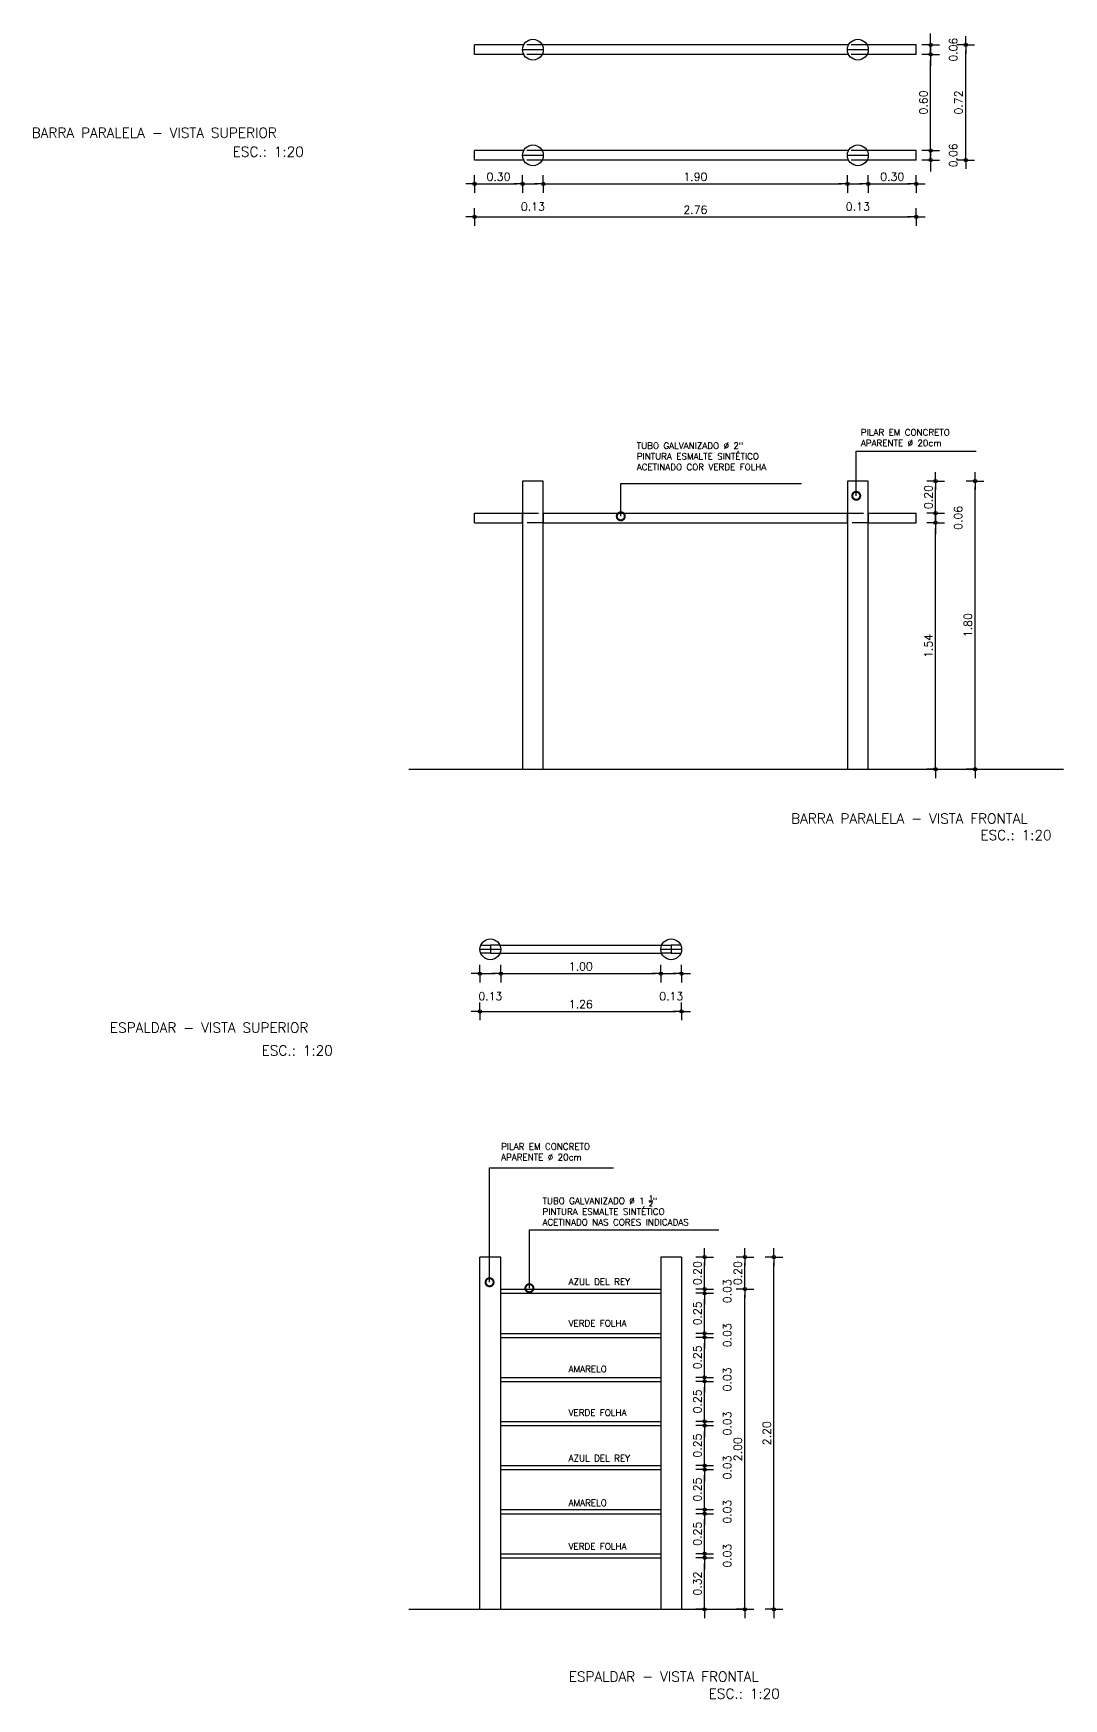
# Model space of a CAD drawing. Extents: x -599692 to 1491, y -9431878 to -451.
# Drawn here: x 1109.9 to 1116.34, y -468.21 to -457.81 of the extents above; entities that cross this region are included whole.
import ezdxf

# ---------------------------------------------------------------- set-up
doc = ezdxf.new("R2010")
doc.units = 0
doc.header["$LTSCALE"] = 0.5
doc.header["$MEASUREMENT"] = 0
doc.header["$PDMODE"] = 34
doc.linetypes.add('DASHDOT', pattern=[1, 0.5, -0.25, 0, -0.25])
doc.linetypes.add('HIDDEN', pattern=[0.375, 0.25, -0.125])
doc.layers.get('0').update_dxf_attribs({"linetype": 'CONTINUOUS'})
doc.layers.get('DEFPOINTS').update_dxf_attribs({"linetype": 'CONTINUOUS'})
for name, color, linetype in [('COTAS', 2, 'CONTINUOUS'), ('P1', 1, 'CONTINUOUS'), ('P15', 7, 'DASHDOT'), ('P2', 2, 'CONTINUOUS'), ('P3', 3, 'CONTINUOUS'), ('P6', 4, 'CONTINUOUS'), ('PAREDE-A-DEMOLIR', 253, 'HIDDEN'), ('TEXTO', 3, 'CONTINUOUS'), ('Y-LINE-20', 2, 'CONTINUOUS')]:
    doc.layers.add(name, color=color, linetype=linetype)
doc.styles.add('50-100', font='romans.shx', dxfattribs={"height": 0.125})
doc.styles.add('ROMANS', font='romans')
doc.dimstyles.new('BOLA50$0', dxfattribs={"dimscale": 0.5, "dimtxt": 0.25, "dimasz": 0.18, "dimexe": 0.18, "dimexo": 0.0625, "dimgap": 0.1, "dimtad": 1, "dimzin": 0, "dimdsep": 46, "dimtxsty": 'ROMANS', "dimblk1": 'BOLA', "dimblk2": 'BOLA', "dimsah": 1, "dimcen": 0.09, "dimse1": 1, "dimse2": 1, "dimclrt": 256, "dimadec": 0, "dimazin": 0, "dimtfac": 1, "dimtofl": 0, "dimtmove": 2, "dimatfit": 3, "dimldrblk": 'BOLA', "dimfxl": 1, "dimtolj": 1, "dimtzin": 0, "dimarcsym": 0})

# ---------------------------------------------------------------- blocks, each defined once
blk = doc.blocks.new('BOLA')
for q in [(-1.53, 0), (0, 1.53), (0, -1.53), (1.53, 0)]:
    blk.add_line((0, 0), q)
blk.add_circle((0, 0), 0.284)
blk = doc.blocks.new('*D111')
at = {"layer": 'COTAS', "color": 0, "lineweight": -2}
for p, q in [((1115.504, -458.506), (1115.504, -458.47)), ((1115.504, -458.638), (1115.504, -458.674))]:
    blk.add_line(p, q, dxfattribs=at)
at = {"layer": 'DEFPOINTS', "color": 0}
for p in [(1115.414, -458.542), (1115.504, -458.542), (1115.414, -458.602)]:
    blk.add_point(p, dxfattribs=at)
at = {"layer": 'COTAS', "color": 0, "lineweight": -2, "xscale": 0.036, "yscale": 0.036, "zscale": 0.036}
for p, rotation in [((1115.504, -458.542), 270), ((1115.504, -458.602), 90)]:
    blk.add_blockref('BOLA', p, dxfattribs=dict(at, rotation=rotation))
at = {"layer": 'COTAS', "insert": (1115.645, -458.572), "char_height": 0.05, "attachment_point": 5, "rotation": 90, "style": 'ROMANS'}
blk.add_mtext('\\A1;0.06', dxfattribs=at)
blk = doc.blocks.new('*D112')
at = {"layer": 'COTAS', "color": 0, "lineweight": -2}
blk.add_line((1115.504, -458.506), (1115.504, -457.978), dxfattribs=at)
at = {"layer": 'DEFPOINTS', "color": 0}
for p in [(1115.414, -457.942), (1115.504, -457.942), (1115.414, -458.542)]:
    blk.add_point(p, dxfattribs=at)
at = {"layer": 'COTAS', "color": 0, "lineweight": -2, "xscale": 0.036, "yscale": 0.036, "zscale": 0.036}
for p, rotation in [((1115.504, -457.942), 90), ((1115.504, -458.542), 270)]:
    blk.add_blockref('BOLA', p, dxfattribs=dict(at, rotation=rotation))
at = {"layer": 'COTAS', "insert": (1115.459, -458.242), "char_height": 0.05, "attachment_point": 5, "rotation": 90, "style": 'ROMANS'}
blk.add_mtext('\\A1;0.60', dxfattribs=at)
blk = doc.blocks.new('*D113')
at = {"layer": 'COTAS', "color": 0, "lineweight": -2}
for p, q in [((1115.504, -457.846), (1115.504, -457.81)), ((1115.504, -457.978), (1115.504, -458.014))]:
    blk.add_line(p, q, dxfattribs=at)
at = {"layer": 'DEFPOINTS', "color": 0}
for p in [(1115.414, -457.882), (1115.414, -457.942), (1115.504, -457.882)]:
    blk.add_point(p, dxfattribs=at)
at = {"layer": 'COTAS', "color": 0, "lineweight": -2, "xscale": 0.036, "yscale": 0.036, "zscale": 0.036}
for p, rotation in [((1115.504, -457.882), 270), ((1115.504, -457.942), 90)]:
    blk.add_blockref('BOLA', p, dxfattribs=dict(at, rotation=rotation))
at = {"layer": 'COTAS', "insert": (1115.645, -457.912), "char_height": 0.05, "attachment_point": 5, "rotation": 90, "style": 'ROMANS'}
blk.add_mtext('\\A1;0.06', dxfattribs=at)
blk = doc.blocks.new('*D114')
at = {"layer": 'COTAS', "color": 0, "lineweight": -2}
blk.add_line((1115.723, -458.566), (1115.723, -457.918), dxfattribs=at)
at = {"layer": 'DEFPOINTS', "color": 0}
for p in [(1115.414, -457.882), (1115.723, -457.882), (1115.414, -458.602)]:
    blk.add_point(p, dxfattribs=at)
at = {"layer": 'COTAS', "color": 0, "lineweight": -2, "xscale": 0.036, "yscale": 0.036, "zscale": 0.036}
for p, rotation in [((1115.723, -457.882), 90), ((1115.723, -458.602), 270)]:
    blk.add_blockref('BOLA', p, dxfattribs=dict(at, rotation=rotation))
at = {"layer": 'COTAS', "insert": (1115.678, -458.242), "char_height": 0.05, "attachment_point": 5, "rotation": 90, "style": 'ROMANS'}
blk.add_mtext('\\A1;0.72', dxfattribs=at)
blk = doc.blocks.new('*D115')
at = {"layer": 'COTAS', "color": 0, "lineweight": -2}
blk.add_line((1112.69, -458.751), (1112.918, -458.751), dxfattribs=at)
at = {"layer": 'DEFPOINTS', "color": 0}
for p in [(1112.954, -458.572), (1112.654, -458.602), (1112.954, -458.751)]:
    blk.add_point(p, dxfattribs=at)
at = {"layer": 'COTAS', "color": 0, "lineweight": -2, "xscale": 0.036, "yscale": 0.036, "zscale": 0.036, "rotation": 180}
blk.add_blockref('BOLA', (1112.654, -458.751), dxfattribs=at)
at = {"layer": 'COTAS', "color": 0, "lineweight": -2, "xscale": 0.036, "yscale": 0.036, "zscale": 0.036}
blk.add_blockref('BOLA', (1112.954, -458.751), dxfattribs=at)
at = {"layer": 'COTAS', "insert": (1112.804, -458.706), "char_height": 0.05, "attachment_point": 5, "style": 'ROMANS'}
blk.add_mtext('\\A1;0.30', dxfattribs=at)
blk = doc.blocks.new('*D116')
at = {"layer": 'COTAS', "color": 0, "lineweight": -2}
blk.add_line((1112.99, -458.751), (1113.048, -458.751), dxfattribs=at)
at = {"layer": 'DEFPOINTS', "color": 0}
for p in [(1112.954, -458.572), (1113.084, -458.572), (1113.084, -458.751)]:
    blk.add_point(p, dxfattribs=at)
at = {"layer": 'COTAS', "color": 0, "lineweight": -2, "xscale": 0.036, "yscale": 0.036, "zscale": 0.036, "rotation": 180}
blk.add_blockref('BOLA', (1112.954, -458.751), dxfattribs=at)
at = {"layer": 'COTAS', "color": 0, "lineweight": -2, "xscale": 0.036, "yscale": 0.036, "zscale": 0.036}
blk.add_blockref('BOLA', (1113.084, -458.751), dxfattribs=at)
at = {"layer": 'COTAS', "insert": (1113.019, -458.892), "char_height": 0.05, "attachment_point": 5, "style": 'ROMANS'}
blk.add_mtext('\\A1;0.13', dxfattribs=at)
blk = doc.blocks.new('*D117')
at = {"layer": 'COTAS', "color": 0, "lineweight": -2}
blk.add_line((1113.12, -458.751), (1114.948, -458.751), dxfattribs=at)
at = {"layer": 'DEFPOINTS', "color": 0}
for p in [(1113.084, -458.572), (1114.984, -458.572), (1114.984, -458.751)]:
    blk.add_point(p, dxfattribs=at)
at = {"layer": 'COTAS', "color": 0, "lineweight": -2, "xscale": 0.036, "yscale": 0.036, "zscale": 0.036, "rotation": 180}
blk.add_blockref('BOLA', (1113.084, -458.751), dxfattribs=at)
at = {"layer": 'COTAS', "color": 0, "lineweight": -2, "xscale": 0.036, "yscale": 0.036, "zscale": 0.036}
blk.add_blockref('BOLA', (1114.984, -458.751), dxfattribs=at)
at = {"layer": 'COTAS', "insert": (1114.034, -458.706), "char_height": 0.05, "attachment_point": 5, "style": 'ROMANS'}
blk.add_mtext('\\A1;1.90', dxfattribs=at)
blk = doc.blocks.new('*D118')
at = {"layer": 'COTAS', "color": 0, "lineweight": -2}
blk.add_line((1115.02, -458.751), (1115.078, -458.751), dxfattribs=at)
at = {"layer": 'DEFPOINTS', "color": 0}
for p in [(1114.984, -458.572), (1115.114, -458.572), (1115.114, -458.751)]:
    blk.add_point(p, dxfattribs=at)
at = {"layer": 'COTAS', "color": 0, "lineweight": -2, "xscale": 0.036, "yscale": 0.036, "zscale": 0.036, "rotation": 180}
blk.add_blockref('BOLA', (1114.984, -458.751), dxfattribs=at)
at = {"layer": 'COTAS', "color": 0, "lineweight": -2, "xscale": 0.036, "yscale": 0.036, "zscale": 0.036}
blk.add_blockref('BOLA', (1115.114, -458.751), dxfattribs=at)
at = {"layer": 'COTAS', "insert": (1115.049, -458.892), "char_height": 0.05, "attachment_point": 5, "style": 'ROMANS'}
blk.add_mtext('\\A1;0.13', dxfattribs=at)
blk = doc.blocks.new('*D119')
at = {"layer": 'COTAS', "color": 0, "lineweight": -2}
blk.add_line((1115.15, -458.751), (1115.378, -458.751), dxfattribs=at)
at = {"layer": 'DEFPOINTS', "color": 0}
for p in [(1115.114, -458.572), (1115.414, -458.602), (1115.414, -458.751)]:
    blk.add_point(p, dxfattribs=at)
at = {"layer": 'COTAS', "color": 0, "lineweight": -2, "xscale": 0.036, "yscale": 0.036, "zscale": 0.036, "rotation": 180}
blk.add_blockref('BOLA', (1115.114, -458.751), dxfattribs=at)
at = {"layer": 'COTAS', "color": 0, "lineweight": -2, "xscale": 0.036, "yscale": 0.036, "zscale": 0.036}
blk.add_blockref('BOLA', (1115.414, -458.751), dxfattribs=at)
at = {"layer": 'COTAS', "insert": (1115.264, -458.706), "char_height": 0.05, "attachment_point": 5, "style": 'ROMANS'}
blk.add_mtext('\\A1;0.30', dxfattribs=at)
blk = doc.blocks.new('*D120')
at = {"layer": 'COTAS', "color": 0, "lineweight": -2}
blk.add_line((1112.69, -458.957), (1115.378, -458.957), dxfattribs=at)
at = {"layer": 'DEFPOINTS', "color": 0}
for p in [(1112.654, -458.602), (1115.414, -458.602), (1115.414, -458.957)]:
    blk.add_point(p, dxfattribs=at)
at = {"layer": 'COTAS', "color": 0, "lineweight": -2, "xscale": 0.036, "yscale": 0.036, "zscale": 0.036, "rotation": 180}
blk.add_blockref('BOLA', (1112.654, -458.957), dxfattribs=at)
at = {"layer": 'COTAS', "color": 0, "lineweight": -2, "xscale": 0.036, "yscale": 0.036, "zscale": 0.036}
blk.add_blockref('BOLA', (1115.414, -458.957), dxfattribs=at)
at = {"layer": 'COTAS', "insert": (1114.034, -458.912), "char_height": 0.05, "attachment_point": 5, "style": 'ROMANS'}
blk.add_mtext('\\A1;2.76', dxfattribs=at)
blk = doc.blocks.new('*D121')
at = {"layer": 'COTAS', "color": 0, "lineweight": -2}
blk.add_line((1115.535, -462.371), (1115.535, -460.903), dxfattribs=at)
at = {"layer": 'DEFPOINTS', "color": 0}
for p in [(1115.114, -460.867), (1115.535, -460.867), (1115.114, -462.407)]:
    blk.add_point(p, dxfattribs=at)
at = {"layer": 'COTAS', "color": 0, "lineweight": -2, "xscale": 0.036, "yscale": 0.036, "zscale": 0.036}
for p, rotation in [((1115.535, -460.867), 90), ((1115.535, -462.407), 270)]:
    blk.add_blockref('BOLA', p, dxfattribs=dict(at, rotation=rotation))
at = {"layer": 'COTAS', "insert": (1115.49, -461.637), "char_height": 0.05, "attachment_point": 5, "rotation": 90, "style": 'ROMANS'}
blk.add_mtext('\\A1;1.54', dxfattribs=at)
blk = doc.blocks.new('*D122')
at = {"layer": 'COTAS', "color": 0, "lineweight": -2}
for p, q in [((1115.535, -460.771), (1115.535, -460.735)), ((1115.535, -460.903), (1115.535, -460.939))]:
    blk.add_line(p, q, dxfattribs=at)
at = {"layer": 'DEFPOINTS', "color": 0}
for p in [(1115.114, -460.867), (1115.414, -460.807), (1115.535, -460.807)]:
    blk.add_point(p, dxfattribs=at)
at = {"layer": 'COTAS', "color": 0, "lineweight": -2, "xscale": 0.036, "yscale": 0.036, "zscale": 0.036}
for p, rotation in [((1115.535, -460.807), 270), ((1115.535, -460.867), 90)]:
    blk.add_blockref('BOLA', p, dxfattribs=dict(at, rotation=rotation))
at = {"layer": 'COTAS', "insert": (1115.676, -460.837), "char_height": 0.05, "attachment_point": 5, "rotation": 90, "style": 'ROMANS'}
blk.add_mtext('\\A1;0.06', dxfattribs=at)
blk = doc.blocks.new('*D123')
at = {"layer": 'COTAS', "color": 0, "lineweight": -2}
blk.add_line((1115.535, -460.771), (1115.535, -460.643), dxfattribs=at)
at = {"layer": 'DEFPOINTS', "color": 0}
for p in [(1115.114, -460.607), (1115.535, -460.607), (1115.414, -460.807)]:
    blk.add_point(p, dxfattribs=at)
at = {"layer": 'COTAS', "color": 0, "lineweight": -2, "xscale": 0.036, "yscale": 0.036, "zscale": 0.036}
for p, rotation in [((1115.535, -460.607), 90), ((1115.535, -460.807), 270)]:
    blk.add_blockref('BOLA', p, dxfattribs=dict(at, rotation=rotation))
at = {"layer": 'COTAS', "insert": (1115.49, -460.707), "char_height": 0.05, "attachment_point": 5, "rotation": 90, "style": 'ROMANS'}
blk.add_mtext('\\A1;0.20', dxfattribs=at)
blk = doc.blocks.new('*D124')
at = {"layer": 'COTAS', "color": 0, "lineweight": -2}
blk.add_line((1115.782, -462.371), (1115.782, -460.643), dxfattribs=at)
at = {"layer": 'DEFPOINTS', "color": 0}
for p in [(1115.114, -460.607), (1115.782, -460.607), (1115.114, -462.407)]:
    blk.add_point(p, dxfattribs=at)
at = {"layer": 'COTAS', "color": 0, "lineweight": -2, "xscale": 0.036, "yscale": 0.036, "zscale": 0.036}
for p, rotation in [((1115.782, -460.607), 90), ((1115.782, -462.407), 270)]:
    blk.add_blockref('BOLA', p, dxfattribs=dict(at, rotation=rotation))
at = {"layer": 'COTAS', "insert": (1115.737, -461.507), "char_height": 0.05, "attachment_point": 5, "rotation": 90, "style": 'ROMANS'}
blk.add_mtext('\\A1;1.80', dxfattribs=at)
blk = doc.blocks.new('*D125')
at = {"layer": 'COTAS', "color": 0, "lineweight": -2}
blk.add_line((1112.724, -463.684), (1112.782, -463.684), dxfattribs=at)
at = {"layer": 'DEFPOINTS', "color": 0}
for p in [(1112.688, -463.532), (1112.818, -463.532), (1112.818, -463.684)]:
    blk.add_point(p, dxfattribs=at)
at = {"layer": 'COTAS', "color": 0, "lineweight": -2, "xscale": 0.036, "yscale": 0.036, "zscale": 0.036, "rotation": 180}
blk.add_blockref('BOLA', (1112.688, -463.684), dxfattribs=at)
at = {"layer": 'COTAS', "color": 0, "lineweight": -2, "xscale": 0.036, "yscale": 0.036, "zscale": 0.036}
blk.add_blockref('BOLA', (1112.818, -463.684), dxfattribs=at)
at = {"layer": 'COTAS', "insert": (1112.753, -463.825), "char_height": 0.05, "attachment_point": 5, "style": 'ROMANS'}
blk.add_mtext('\\A1;0.13', dxfattribs=at)
blk = doc.blocks.new('*D126')
at = {"layer": 'COTAS', "color": 0, "lineweight": -2}
blk.add_line((1112.854, -463.684), (1113.782, -463.684), dxfattribs=at)
at = {"layer": 'DEFPOINTS', "color": 0}
for p in [(1112.818, -463.532), (1113.818, -463.532), (1113.818, -463.684)]:
    blk.add_point(p, dxfattribs=at)
at = {"layer": 'COTAS', "color": 0, "lineweight": -2, "xscale": 0.036, "yscale": 0.036, "zscale": 0.036, "rotation": 180}
blk.add_blockref('BOLA', (1112.818, -463.684), dxfattribs=at)
at = {"layer": 'COTAS', "color": 0, "lineweight": -2, "xscale": 0.036, "yscale": 0.036, "zscale": 0.036}
blk.add_blockref('BOLA', (1113.818, -463.684), dxfattribs=at)
at = {"layer": 'COTAS', "insert": (1113.318, -463.639), "char_height": 0.05, "attachment_point": 5, "style": 'ROMANS'}
blk.add_mtext('\\A1;1.00', dxfattribs=at)
blk = doc.blocks.new('*D127')
at = {"layer": 'COTAS', "color": 0, "lineweight": -2}
blk.add_line((1113.854, -463.684), (1113.912, -463.684), dxfattribs=at)
at = {"layer": 'DEFPOINTS', "color": 0}
for p in [(1113.818, -463.532), (1113.948, -463.532), (1113.948, -463.684)]:
    blk.add_point(p, dxfattribs=at)
at = {"layer": 'COTAS', "color": 0, "lineweight": -2, "xscale": 0.036, "yscale": 0.036, "zscale": 0.036, "rotation": 180}
blk.add_blockref('BOLA', (1113.818, -463.684), dxfattribs=at)
at = {"layer": 'COTAS', "color": 0, "lineweight": -2, "xscale": 0.036, "yscale": 0.036, "zscale": 0.036}
blk.add_blockref('BOLA', (1113.948, -463.684), dxfattribs=at)
at = {"layer": 'COTAS', "insert": (1113.883, -463.825), "char_height": 0.05, "attachment_point": 5, "style": 'ROMANS'}
blk.add_mtext('\\A1;0.13', dxfattribs=at)
blk = doc.blocks.new('*D128')
at = {"layer": 'COTAS', "color": 0, "lineweight": -2}
blk.add_line((1112.724, -463.92), (1113.912, -463.92), dxfattribs=at)
at = {"layer": 'DEFPOINTS', "color": 0}
for p in [(1112.688, -463.532), (1113.948, -463.532), (1113.948, -463.92)]:
    blk.add_point(p, dxfattribs=at)
at = {"layer": 'COTAS', "color": 0, "lineweight": -2, "xscale": 0.036, "yscale": 0.036, "zscale": 0.036, "rotation": 180}
blk.add_blockref('BOLA', (1112.688, -463.92), dxfattribs=at)
at = {"layer": 'COTAS', "color": 0, "lineweight": -2, "xscale": 0.036, "yscale": 0.036, "zscale": 0.036}
blk.add_blockref('BOLA', (1113.948, -463.92), dxfattribs=at)
at = {"layer": 'COTAS', "insert": (1113.318, -463.875), "char_height": 0.05, "attachment_point": 5, "style": 'ROMANS'}
blk.add_mtext('\\A1;1.26', dxfattribs=at)
blk = doc.blocks.new('*D129')
at = {"layer": 'COTAS', "color": 0, "lineweight": -2}
blk.add_line((1114.092, -467.619), (1114.092, -467.369), dxfattribs=at)
at = {"layer": 'DEFPOINTS', "color": 0}
for p in [(1113.818, -467.333), (1114.092, -467.333), (1113.818, -467.655)]:
    blk.add_point(p, dxfattribs=at)
at = {"layer": 'COTAS', "color": 0, "lineweight": -2, "xscale": 0.036, "yscale": 0.036, "zscale": 0.036}
for p, rotation in [((1114.092, -467.333), 90), ((1114.092, -467.655), 270)]:
    blk.add_blockref('BOLA', p, dxfattribs=dict(at, rotation=rotation))
at = {"layer": 'COTAS', "insert": (1114.047, -467.494), "char_height": 0.05, "attachment_point": 5, "rotation": 90, "style": 'ROMANS'}
blk.add_mtext('\\A1;0.32', dxfattribs=at)
blk = doc.blocks.new('*D130')
at = {"layer": 'COTAS', "color": 0, "lineweight": -2}
for p, q in [((1114.092, -467.272), (1114.092, -467.236)), ((1114.092, -467.369), (1114.092, -467.405))]:
    blk.add_line(p, q, dxfattribs=at)
at = {"layer": 'DEFPOINTS', "color": 0}
for p in [(1113.818, -467.308), (1114.092, -467.308), (1113.818, -467.333)]:
    blk.add_point(p, dxfattribs=at)
at = {"layer": 'COTAS', "color": 0, "lineweight": -2, "xscale": 0.036, "yscale": 0.036, "zscale": 0.036}
for p, rotation in [((1114.092, -467.308), 270), ((1114.092, -467.333), 90)]:
    blk.add_blockref('BOLA', p, dxfattribs=dict(at, rotation=rotation))
at = {"layer": 'COTAS', "insert": (1114.233, -467.32), "char_height": 0.05, "attachment_point": 5, "rotation": 90, "style": 'ROMANS'}
blk.add_mtext('\\A1;0.03', dxfattribs=at)
blk = doc.blocks.new('*D131')
at = {"layer": 'COTAS', "color": 0, "lineweight": -2}
blk.add_line((1114.092, -467.272), (1114.092, -467.094), dxfattribs=at)
at = {"layer": 'DEFPOINTS', "color": 0}
for p in [(1113.818, -467.058), (1114.092, -467.058), (1113.818, -467.308)]:
    blk.add_point(p, dxfattribs=at)
at = {"layer": 'COTAS', "color": 0, "lineweight": -2, "xscale": 0.036, "yscale": 0.036, "zscale": 0.036}
for p, rotation in [((1114.092, -467.058), 90), ((1114.092, -467.308), 270)]:
    blk.add_blockref('BOLA', p, dxfattribs=dict(at, rotation=rotation))
at = {"layer": 'COTAS', "insert": (1114.047, -467.183), "char_height": 0.05, "attachment_point": 5, "rotation": 90, "style": 'ROMANS'}
blk.add_mtext('\\A1;0.25', dxfattribs=at)
blk = doc.blocks.new('*D132')
at = {"layer": 'COTAS', "color": 0, "lineweight": -2}
for p, q in [((1114.092, -466.996), (1114.092, -466.96)), ((1114.092, -467.094), (1114.092, -467.13))]:
    blk.add_line(p, q, dxfattribs=at)
at = {"layer": 'DEFPOINTS', "color": 0}
for p in [(1113.818, -467.032), (1113.818, -467.058), (1114.092, -467.032)]:
    blk.add_point(p, dxfattribs=at)
at = {"layer": 'COTAS', "color": 0, "lineweight": -2, "xscale": 0.036, "yscale": 0.036, "zscale": 0.036}
for p, rotation in [((1114.092, -467.032), 270), ((1114.092, -467.058), 90)]:
    blk.add_blockref('BOLA', p, dxfattribs=dict(at, rotation=rotation))
at = {"layer": 'COTAS', "insert": (1114.233, -467.045), "char_height": 0.05, "attachment_point": 5, "rotation": 90, "style": 'ROMANS'}
blk.add_mtext('\\A1;0.03', dxfattribs=at)
blk = doc.blocks.new('*D133')
at = {"layer": 'COTAS', "color": 0, "lineweight": -2}
blk.add_line((1114.092, -466.996), (1114.092, -466.818), dxfattribs=at)
at = {"layer": 'DEFPOINTS', "color": 0}
for p in [(1113.818, -466.782), (1114.092, -466.782), (1113.818, -467.032)]:
    blk.add_point(p, dxfattribs=at)
at = {"layer": 'COTAS', "color": 0, "lineweight": -2, "xscale": 0.036, "yscale": 0.036, "zscale": 0.036}
for p, rotation in [((1114.092, -466.782), 90), ((1114.092, -467.032), 270)]:
    blk.add_blockref('BOLA', p, dxfattribs=dict(at, rotation=rotation))
at = {"layer": 'COTAS', "insert": (1114.047, -466.907), "char_height": 0.05, "attachment_point": 5, "rotation": 90, "style": 'ROMANS'}
blk.add_mtext('\\A1;0.25', dxfattribs=at)
blk = doc.blocks.new('*D134')
at = {"layer": 'COTAS', "color": 0, "lineweight": -2}
for p, q in [((1114.092, -466.721), (1114.092, -466.685)), ((1114.092, -466.818), (1114.092, -466.854))]:
    blk.add_line(p, q, dxfattribs=at)
at = {"layer": 'DEFPOINTS', "color": 0}
for p in [(1113.818, -466.757), (1113.818, -466.782), (1114.092, -466.757)]:
    blk.add_point(p, dxfattribs=at)
at = {"layer": 'COTAS', "color": 0, "lineweight": -2, "xscale": 0.036, "yscale": 0.036, "zscale": 0.036}
for p, rotation in [((1114.092, -466.757), 270), ((1114.092, -466.782), 90)]:
    blk.add_blockref('BOLA', p, dxfattribs=dict(at, rotation=rotation))
at = {"layer": 'COTAS', "insert": (1114.233, -466.769), "char_height": 0.05, "attachment_point": 5, "rotation": 90, "style": 'ROMANS'}
blk.add_mtext('\\A1;0.03', dxfattribs=at)
blk = doc.blocks.new('*D135')
at = {"layer": 'COTAS', "color": 0, "lineweight": -2}
blk.add_line((1114.092, -466.721), (1114.092, -466.543), dxfattribs=at)
at = {"layer": 'DEFPOINTS', "color": 0}
for p in [(1113.818, -466.507), (1114.092, -466.507), (1113.818, -466.757)]:
    blk.add_point(p, dxfattribs=at)
at = {"layer": 'COTAS', "color": 0, "lineweight": -2, "xscale": 0.036, "yscale": 0.036, "zscale": 0.036}
for p, rotation in [((1114.092, -466.507), 90), ((1114.092, -466.757), 270)]:
    blk.add_blockref('BOLA', p, dxfattribs=dict(at, rotation=rotation))
at = {"layer": 'COTAS', "insert": (1114.047, -466.632), "char_height": 0.05, "attachment_point": 5, "rotation": 90, "style": 'ROMANS'}
blk.add_mtext('\\A1;0.25', dxfattribs=at)
blk = doc.blocks.new('*D136')
at = {"layer": 'COTAS', "color": 0, "lineweight": -2}
for p, q in [((1114.092, -466.445), (1114.092, -466.409)), ((1114.092, -466.543), (1114.092, -466.579))]:
    blk.add_line(p, q, dxfattribs=at)
at = {"layer": 'DEFPOINTS', "color": 0}
for p in [(1113.818, -466.481), (1114.092, -466.481), (1113.818, -466.507)]:
    blk.add_point(p, dxfattribs=at)
at = {"layer": 'COTAS', "color": 0, "lineweight": -2, "xscale": 0.036, "yscale": 0.036, "zscale": 0.036}
for p, rotation in [((1114.092, -466.481), 270), ((1114.092, -466.507), 90)]:
    blk.add_blockref('BOLA', p, dxfattribs=dict(at, rotation=rotation))
at = {"layer": 'COTAS', "insert": (1114.233, -466.494), "char_height": 0.05, "attachment_point": 5, "rotation": 90, "style": 'ROMANS'}
blk.add_mtext('\\A1;0.03', dxfattribs=at)
blk = doc.blocks.new('*D137')
at = {"layer": 'COTAS', "color": 0, "lineweight": -2}
blk.add_line((1114.092, -466.445), (1114.092, -466.267), dxfattribs=at)
at = {"layer": 'DEFPOINTS', "color": 0}
for p in [(1113.818, -466.231), (1114.092, -466.231), (1113.818, -466.481)]:
    blk.add_point(p, dxfattribs=at)
at = {"layer": 'COTAS', "color": 0, "lineweight": -2, "xscale": 0.036, "yscale": 0.036, "zscale": 0.036}
for p, rotation in [((1114.092, -466.231), 90), ((1114.092, -466.481), 270)]:
    blk.add_blockref('BOLA', p, dxfattribs=dict(at, rotation=rotation))
at = {"layer": 'COTAS', "insert": (1114.047, -466.356), "char_height": 0.05, "attachment_point": 5, "rotation": 90, "style": 'ROMANS'}
blk.add_mtext('\\A1;0.25', dxfattribs=at)
blk = doc.blocks.new('*D138')
at = {"layer": 'COTAS', "color": 0, "lineweight": -2}
for p, q in [((1114.092, -466.17), (1114.092, -466.134)), ((1114.092, -466.267), (1114.092, -466.303))]:
    blk.add_line(p, q, dxfattribs=at)
at = {"layer": 'DEFPOINTS', "color": 0}
for p in [(1113.818, -466.206), (1113.818, -466.231), (1114.092, -466.206)]:
    blk.add_point(p, dxfattribs=at)
at = {"layer": 'COTAS', "color": 0, "lineweight": -2, "xscale": 0.036, "yscale": 0.036, "zscale": 0.036}
for p, rotation in [((1114.092, -466.206), 270), ((1114.092, -466.231), 90)]:
    blk.add_blockref('BOLA', p, dxfattribs=dict(at, rotation=rotation))
at = {"layer": 'COTAS', "insert": (1114.233, -466.219), "char_height": 0.05, "attachment_point": 5, "rotation": 90, "style": 'ROMANS'}
blk.add_mtext('\\A1;0.03', dxfattribs=at)
blk = doc.blocks.new('*D139')
at = {"layer": 'COTAS', "color": 0, "lineweight": -2}
blk.add_line((1114.092, -466.17), (1114.092, -465.992), dxfattribs=at)
at = {"layer": 'DEFPOINTS', "color": 0}
for p in [(1113.818, -465.956), (1114.092, -465.956), (1113.818, -466.206)]:
    blk.add_point(p, dxfattribs=at)
at = {"layer": 'COTAS', "color": 0, "lineweight": -2, "xscale": 0.036, "yscale": 0.036, "zscale": 0.036}
for p, rotation in [((1114.092, -465.956), 90), ((1114.092, -466.206), 270)]:
    blk.add_blockref('BOLA', p, dxfattribs=dict(at, rotation=rotation))
at = {"layer": 'COTAS', "insert": (1114.047, -466.081), "char_height": 0.05, "attachment_point": 5, "rotation": 90, "style": 'ROMANS'}
blk.add_mtext('\\A1;0.25', dxfattribs=at)
blk = doc.blocks.new('*D140')
at = {"layer": 'COTAS', "color": 0, "lineweight": -2}
for p, q in [((1114.092, -465.895), (1114.092, -465.859)), ((1114.092, -465.992), (1114.092, -466.028))]:
    blk.add_line(p, q, dxfattribs=at)
at = {"layer": 'DEFPOINTS', "color": 0}
for p in [(1113.818, -465.931), (1113.818, -465.956), (1114.092, -465.931)]:
    blk.add_point(p, dxfattribs=at)
at = {"layer": 'COTAS', "color": 0, "lineweight": -2, "xscale": 0.036, "yscale": 0.036, "zscale": 0.036}
for p, rotation in [((1114.092, -465.931), 270), ((1114.092, -465.956), 90)]:
    blk.add_blockref('BOLA', p, dxfattribs=dict(at, rotation=rotation))
at = {"layer": 'COTAS', "insert": (1114.233, -465.943), "char_height": 0.05, "attachment_point": 5, "rotation": 90, "style": 'ROMANS'}
blk.add_mtext('\\A1;0.03', dxfattribs=at)
blk = doc.blocks.new('*D141')
at = {"layer": 'COTAS', "color": 0, "lineweight": -2}
blk.add_line((1114.092, -465.895), (1114.092, -465.717), dxfattribs=at)
at = {"layer": 'DEFPOINTS', "color": 0}
for p in [(1113.818, -465.681), (1114.092, -465.681), (1113.818, -465.931)]:
    blk.add_point(p, dxfattribs=at)
at = {"layer": 'COTAS', "color": 0, "lineweight": -2, "xscale": 0.036, "yscale": 0.036, "zscale": 0.036}
for p, rotation in [((1114.092, -465.681), 90), ((1114.092, -465.931), 270)]:
    blk.add_blockref('BOLA', p, dxfattribs=dict(at, rotation=rotation))
at = {"layer": 'COTAS', "insert": (1114.047, -465.806), "char_height": 0.05, "attachment_point": 5, "rotation": 90, "style": 'ROMANS'}
blk.add_mtext('\\A1;0.25', dxfattribs=at)
blk = doc.blocks.new('*D142')
at = {"layer": 'COTAS', "color": 0, "lineweight": -2}
for p, q in [((1114.092, -465.619), (1114.092, -465.583)), ((1114.092, -465.717), (1114.092, -465.753))]:
    blk.add_line(p, q, dxfattribs=at)
at = {"layer": 'DEFPOINTS', "color": 0}
for p in [(1113.818, -465.655), (1114.092, -465.655), (1113.818, -465.681)]:
    blk.add_point(p, dxfattribs=at)
at = {"layer": 'COTAS', "color": 0, "lineweight": -2, "xscale": 0.036, "yscale": 0.036, "zscale": 0.036}
for p, rotation in [((1114.092, -465.655), 270), ((1114.092, -465.681), 90)]:
    blk.add_blockref('BOLA', p, dxfattribs=dict(at, rotation=rotation))
at = {"layer": 'COTAS', "insert": (1114.233, -465.668), "char_height": 0.05, "attachment_point": 5, "rotation": 90, "style": 'ROMANS'}
blk.add_mtext('\\A1;0.03', dxfattribs=at)
blk = doc.blocks.new('*D143')
at = {"layer": 'COTAS', "color": 0, "lineweight": -2}
blk.add_line((1114.092, -465.619), (1114.092, -465.491), dxfattribs=at)
at = {"layer": 'DEFPOINTS', "color": 0}
for p in [(1113.948, -465.455), (1114.092, -465.455), (1113.818, -465.655)]:
    blk.add_point(p, dxfattribs=at)
at = {"layer": 'COTAS', "color": 0, "lineweight": -2, "xscale": 0.036, "yscale": 0.036, "zscale": 0.036}
for p, rotation in [((1114.092, -465.455), 90), ((1114.092, -465.655), 270)]:
    blk.add_blockref('BOLA', p, dxfattribs=dict(at, rotation=rotation))
at = {"layer": 'COTAS', "insert": (1114.047, -465.555), "char_height": 0.05, "attachment_point": 5, "rotation": 90, "style": 'ROMANS'}
blk.add_mtext('\\A1;0.20', dxfattribs=at)
blk = doc.blocks.new('*D144')
at = {"layer": 'COTAS', "color": 0, "lineweight": -2}
blk.add_line((1114.344, -467.619), (1114.344, -465.691), dxfattribs=at)
at = {"layer": 'DEFPOINTS', "color": 0}
for p in [(1113.818, -465.655), (1114.344, -465.655), (1113.948, -467.655)]:
    blk.add_point(p, dxfattribs=at)
at = {"layer": 'COTAS', "color": 0, "lineweight": -2, "xscale": 0.036, "yscale": 0.036, "zscale": 0.036}
for p, rotation in [((1114.344, -465.655), 90), ((1114.344, -467.655), 270)]:
    blk.add_blockref('BOLA', p, dxfattribs=dict(at, rotation=rotation))
at = {"layer": 'COTAS', "insert": (1114.299, -466.655), "char_height": 0.05, "attachment_point": 5, "rotation": 90, "style": 'ROMANS'}
blk.add_mtext('\\A1;2.00', dxfattribs=at)
blk = doc.blocks.new('*D145')
at = {"layer": 'COTAS', "color": 0, "lineweight": -2}
blk.add_line((1114.344, -465.619), (1114.344, -465.491), dxfattribs=at)
at = {"layer": 'DEFPOINTS', "color": 0}
for p in [(1113.948, -465.455), (1114.344, -465.455), (1113.818, -465.655)]:
    blk.add_point(p, dxfattribs=at)
at = {"layer": 'COTAS', "color": 0, "lineweight": -2, "xscale": 0.036, "yscale": 0.036, "zscale": 0.036}
for p, rotation in [((1114.344, -465.455), 90), ((1114.344, -465.655), 270)]:
    blk.add_blockref('BOLA', p, dxfattribs=dict(at, rotation=rotation))
at = {"layer": 'COTAS', "insert": (1114.299, -465.555), "char_height": 0.05, "attachment_point": 5, "rotation": 90, "style": 'ROMANS'}
blk.add_mtext('\\A1;0.20', dxfattribs=at)
blk = doc.blocks.new('*D146')
at = {"layer": 'COTAS', "color": 0, "lineweight": -2}
blk.add_line((1114.525, -467.619), (1114.525, -465.491), dxfattribs=at)
at = {"layer": 'DEFPOINTS', "color": 0}
for p in [(1113.948, -465.455), (1114.525, -465.455), (1113.948, -467.655)]:
    blk.add_point(p, dxfattribs=at)
at = {"layer": 'COTAS', "color": 0, "lineweight": -2, "xscale": 0.036, "yscale": 0.036, "zscale": 0.036}
for p, rotation in [((1114.525, -465.455), 90), ((1114.525, -467.655), 270)]:
    blk.add_blockref('BOLA', p, dxfattribs=dict(at, rotation=rotation))
at = {"layer": 'COTAS', "insert": (1114.48, -466.555), "char_height": 0.05, "attachment_point": 5, "rotation": 90, "style": 'ROMANS'}
blk.add_mtext('\\A1;2.20', dxfattribs=at)
blk = doc.blocks.new('_DOTSMALL')
at = {"color": 0, "linetype": 'ByBlock', "const_width": 0.5}
blk.add_lwpolyline([(-0.0625, 0, 1), (0.0625, 0, 1)], format="xyb", close=True, dxfattribs=at)

msp = doc.modelspace()

# ---------------------------------------------------------------- linework, layer by layer
at = {"layer": 'P1'}
for p, q in [((1115.039, -460.699), (1115.039, -460.42)), ((1115.039, -460.42), (1115.789, -460.42)), ((1113.568, -460.827), (1113.568, -460.622)), ((1113.568, -460.622), (1114.698, -460.622)), ((1112.748, -465.612), (1112.748, -464.898)), ((1112.748, -464.898), (1113.522, -464.898)), ((1112.997, -465.649), (1112.997, -465.285)), ((1112.997, -465.285), (1114.18, -465.285))]:
    msp.add_line(p, q, dxfattribs=at)
at = {"layer": 'P15'}
for p, q in [((1112.954, -457.912), (1113.084, -457.912)), ((1114.984, -457.912), (1115.114, -457.912)), ((1112.954, -458.572), (1113.084, -458.572)), ((1114.984, -458.572), (1115.114, -458.572)), ((1112.688, -463.532), (1112.818, -463.532)), ((1113.818, -463.532), (1113.948, -463.532))]:
    msp.add_line(p, q, dxfattribs=at)
at = {"layer": 'P2', "linetype": 'Continuous'}
for p, q in [((1112.818, -465.655), (1113.818, -465.655)), ((1112.818, -465.681), (1113.818, -465.681)), ((1112.818, -465.931), (1113.818, -465.931)), ((1112.818, -465.956), (1113.818, -465.956)), ((1112.818, -466.206), (1113.818, -466.206)), ((1112.818, -466.231), (1113.818, -466.231)), ((1112.818, -466.481), (1113.818, -466.481)), ((1112.818, -466.507), (1113.818, -466.507)), ((1112.818, -466.757), (1113.818, -466.757)), ((1112.818, -466.782), (1113.818, -466.782)), ((1112.818, -467.032), (1113.818, -467.032)), ((1112.818, -467.058), (1113.818, -467.058)), ((1112.818, -467.308), (1113.818, -467.308)), ((1112.818, -467.333), (1113.818, -467.333))]:
    msp.add_line(p, q, dxfattribs=at)
at = {"layer": 'P3', "linetype": 'Continuous'}
for p, q in [((1112.966, -457.882), (1112.654, -457.882)), ((1112.654, -457.942), (1112.654, -457.882)), ((1112.966, -457.942), (1112.654, -457.942)), ((1114.989, -457.882), (1113.08, -457.882)), ((1114.989, -457.942), (1113.08, -457.942)), ((1115.414, -457.882), (1115.107, -457.882)), ((1115.414, -457.942), (1115.107, -457.942)), ((1115.414, -457.942), (1115.414, -457.882)), ((1112.654, -458.602), (1112.654, -458.542)), ((1112.966, -458.542), (1112.654, -458.542)), ((1112.654, -458.602), (1112.654, -458.542)), ((1114.989, -458.542), (1113.08, -458.542)), ((1115.414, -458.542), (1115.107, -458.542)), ((1115.414, -458.602), (1115.414, -458.542)), ((1115.414, -458.602), (1115.414, -458.542)), ((1112.966, -458.602), (1112.654, -458.602)), ((1114.989, -458.602), (1113.08, -458.602)), ((1115.414, -458.602), (1115.107, -458.602)), ((1112.654, -460.807), (1112.954, -460.807)), ((1112.654, -460.867), (1112.654, -460.807)), ((1112.654, -460.867), (1112.954, -460.867)), ((1113.084, -460.807), (1114.984, -460.807)), ((1113.084, -460.867), (1114.984, -460.867)), ((1115.114, -460.807), (1115.414, -460.807)), ((1115.114, -460.867), (1115.414, -460.867)), ((1115.414, -460.867), (1115.414, -460.807)), ((1112.813, -463.506), (1113.823, -463.506)), ((1112.813, -463.557), (1113.823, -463.557))]:
    msp.add_line(p, q, dxfattribs=at)
at = {"layer": 'P6'}
for p, q in [((1112.688, -467.655), (1112.688, -465.455)), ((1112.818, -465.455), (1112.688, -465.455)), ((1112.818, -467.655), (1112.818, -465.455)), ((1113.818, -465.455), (1113.818, -467.655)), ((1113.948, -465.455), (1113.818, -465.455)), ((1113.948, -465.455), (1113.948, -467.655))]:
    msp.add_line(p, q, dxfattribs=at)
for points in [[(1112.954, -462.407), (1113.084, -462.407), (1113.084, -460.607), (1112.954, -460.607)], [(1114.984, -462.407), (1115.114, -462.407), (1115.114, -460.607), (1114.984, -460.607)]]:
    msp.add_lwpolyline(points, close=True, dxfattribs=at)
for points in [[(1112.243, -462.407), (1116.335, -462.407)], [(1112.243, -467.655), (1114.37, -467.655)]]:
    msp.add_lwpolyline(points, dxfattribs=at)
for centre in [(1113.019, -457.912), (1115.049, -457.912), (1113.019, -458.572), (1115.049, -458.572), (1112.753, -463.532), (1113.883, -463.532)]:
    msp.add_circle(centre, 0.065, dxfattribs=at)
at = {"layer": 'PAREDE-A-DEMOLIR', "ltscale": 0.1}
for p, q in [((1113.08, -457.882), (1112.966, -457.882)), ((1113.08, -457.942), (1112.966, -457.942)), ((1115.107, -457.882), (1114.989, -457.882)), ((1115.107, -457.942), (1114.989, -457.942)), ((1113.08, -458.542), (1112.966, -458.542)), ((1115.107, -458.542), (1114.989, -458.542)), ((1113.08, -458.602), (1112.966, -458.602)), ((1115.107, -458.602), (1114.989, -458.602))]:
    msp.add_line(p, q, dxfattribs=at)
for points in [[(1113.084, -460.867), (1112.954, -460.867), (1112.954, -460.807), (1113.084, -460.807)], [(1115.114, -460.867), (1114.984, -460.867), (1114.984, -460.807), (1115.114, -460.807)]]:
    msp.add_lwpolyline(points, close=True, dxfattribs=at)
for points in [[(1112.693, -463.506), (1112.753, -463.506), (1112.753, -463.557), (1112.693, -463.557)], [(1112.813, -463.506), (1112.753, -463.506), (1112.753, -463.557), (1112.813, -463.557)], [(1113.823, -463.506), (1113.883, -463.506), (1113.883, -463.557), (1113.823, -463.557)], [(1113.943, -463.506), (1113.883, -463.506), (1113.883, -463.557), (1113.943, -463.557)]]:
    msp.add_lwpolyline(points, dxfattribs=at)
at = {"layer": 'Y-LINE-20'}
for p, q in [((1112.688, -467.655), (1112.818, -467.655)), ((1113.818, -467.655), (1113.948, -467.655))]:
    msp.add_line(p, q, dxfattribs=at)

# ---------------------------------------------------------------- block references
at = {"layer": 'P1', "xscale": 0.1, "yscale": 0.1, "zscale": 0.1, "rotation": 270}
for p in [(1115.039, -460.699), (1113.568, -460.827), (1112.748, -465.612), (1112.997, -465.649)]:
    msp.add_blockref('_DOTSMALL', p, dxfattribs=at)

# ---------------------------------------------------------------- texts
at = {"layer": 'TEXTO', "char_height": 0.0625, "width": 2.06115, "attachment_point": 1, "style": '50-100'}
for s, insert in [('BARRA PARALELA - VISTA SUPERIOR', (1109.887, -458.4)), ('ESC.: 1:20', (1111.143, -458.518)), ('BARRA PARALELA - VISTA FRONTAL', (1114.632, -462.684)), ('ESC.: 1:20', (1115.815, -462.787)), ('ESPALDAR - VISTA SUPERIOR', (1110.376, -463.99)), ('ESC.: 1:20', (1111.324, -464.133)), ('ESPALDAR - VISTA FRONTAL', (1113.243, -468.044)), ('ESC.: 1:20', (1114.117, -468.151))]:
    msp.add_mtext(s, dxfattribs=dict(at, insert=insert))
at = {"layer": 'TEXTO', "linetype": 'Continuous', "char_height": 0.04, "attachment_point": 1, "style": 'ROMANS'}
for s, insert, width in [('PILAR EM CONCRETO \\PAPARENTE %%C 20cm', (1115.068, -460.283), 1.45212), ('TUBO GALVANIZADO %%c 2"\\PPINTURA ESMALTE SINTÉTICO ACETINADO COR VERDE FOLHA', (1113.668, -460.366), 1.15763), ('PILAR EM CONCRETO \\PAPARENTE %%C 20cm', (1112.82, -464.744), 1.45212), ('\\A1;TUBO GALVANIZADO %%C 1 {\\H0.7x;\\S1/2;}"\\PPINTURA ESMALTE SINTÉTICO ACETINADO NAS CORES INDICADAS', (1113.079, -465.07), 1.15763), ('AZUL DEL REY', (1113.242, -465.589), 1.15763), ('VERDE FOLHA', (1113.242, -465.848), 1.15763), ('AMARELO', (1113.242, -466.134), 1.15763), ('VERDE FOLHA', (1113.242, -466.406), 1.15763), ('AZUL DEL REY', (1113.242, -466.691), 1.15763), ('AMARELO', (1113.242, -466.97), 1.15763), ('VERDE FOLHA', (1113.242, -467.242), 1.15763)]:
    msp.add_mtext(s, dxfattribs=dict(at, insert=insert, width=width))

# ---------------------------------------------------------------- dimensions: what is measured, and where the dimension line sits
at = {"layer": 'COTAS'}
for base, p1, p2, picture, middle in [((1115.504, -457.882), (1115.414, -457.942), (1115.414, -457.882), '*D113', (1115.645, -457.912)), ((1115.723, -457.882), (1115.414, -458.602), (1115.414, -457.882), '*D114', (1115.678, -458.242)), ((1115.504, -457.942), (1115.414, -458.542), (1115.414, -457.942), '*D112', (1115.459, -458.242)), ((1115.504, -458.542), (1115.414, -458.602), (1115.414, -458.542), '*D111', (1115.645, -458.572)), ((1115.535, -460.607), (1115.414, -460.807), (1115.114, -460.607), '*D123', (1115.49, -460.707)), ((1115.782, -460.607), (1115.114, -462.407), (1115.114, -460.607), '*D124', (1115.737, -461.507)), ((1115.535, -460.807), (1115.114, -460.867), (1115.414, -460.807), '*D122', (1115.676, -460.837)), ((1115.535, -460.867), (1115.114, -462.407), (1115.114, -460.867), '*D121', (1115.49, -461.637)), ((1114.092, -465.455), (1113.818, -465.655), (1113.948, -465.455), '*D143', (1114.047, -465.555)), ((1114.344, -465.455), (1113.818, -465.655), (1113.948, -465.455), '*D145', (1114.299, -465.555)), ((1114.525, -465.455), (1113.948, -467.655), (1113.948, -465.455), '*D146', (1114.48, -466.555)), ((1114.092, -465.655), (1113.818, -465.681), (1113.818, -465.655), '*D142', (1114.233, -465.668)), ((1114.344, -465.655), (1113.948, -467.655), (1113.818, -465.655), '*D144', (1114.299, -466.655)), ((1114.092, -465.681), (1113.818, -465.931), (1113.818, -465.681), '*D141', (1114.047, -465.806)), ((1114.0916, -465.9305), (1113.8178, -465.9559), (1113.8178, -465.9305), '*D140', (1114.2326, -465.9432)), ((1114.092, -465.956), (1113.818, -466.206), (1113.818, -465.956), '*D139', (1114.047, -466.081)), ((1114.0916, -466.2059), (1113.8178, -466.2313), (1113.8178, -466.2059), '*D138', (1114.2326, -466.2186)), ((1114.092, -466.231), (1113.818, -466.481), (1113.818, -466.231), '*D137', (1114.047, -466.356)), ((1114.092, -466.481), (1113.818, -466.507), (1113.818, -466.481), '*D136', (1114.233, -466.494)), ((1114.092, -466.507), (1113.818, -466.757), (1113.818, -466.507), '*D135', (1114.047, -466.632)), ((1114.0916, -466.7567), (1113.8178, -466.7821), (1113.8178, -466.7567), '*D134', (1114.2326, -466.7694)), ((1114.092, -466.782), (1113.818, -467.032), (1113.818, -466.782), '*D133', (1114.047, -466.907)), ((1114.092, -467.032), (1113.818, -467.058), (1113.818, -467.032), '*D132', (1114.233, -467.045)), ((1114.092, -467.058), (1113.818, -467.308), (1113.818, -467.058), '*D131', (1114.047, -467.183)), ((1114.0916, -467.3075), (1113.8178, -467.3329), (1113.8178, -467.3075), '*D130', (1114.2326, -467.3202)), ((1114.092, -467.333), (1113.818, -467.655), (1113.818, -467.333), '*D129', (1114.047, -467.494))]:
    dim = msp.add_linear_dim(base=base, p1=p1, p2=p2, angle=90, dimstyle='BOLA50$0', override={"dimscale": 0.2}, dxfattribs=at)
    dim.commit()
    dim.dimension.update_dxf_attribs({"geometry": picture, "text_midpoint": middle})
for base, p1, p2, picture, middle in [((1112.954, -458.751), (1112.654, -458.602), (1112.954, -458.572), '*D115', (1112.804, -458.706)), ((1113.084, -458.751), (1112.954, -458.572), (1113.084, -458.572), '*D116', (1113.019, -458.892)), ((1114.984, -458.751), (1113.084, -458.572), (1114.984, -458.572), '*D117', (1114.034, -458.706)), ((1115.114, -458.751), (1114.984, -458.572), (1115.114, -458.572), '*D118', (1115.049, -458.892)), ((1115.414, -458.751), (1115.114, -458.572), (1115.414, -458.602), '*D119', (1115.264, -458.706)), ((1115.414, -458.957), (1112.654, -458.602), (1115.414, -458.602), '*D120', (1114.034, -458.912)), ((1112.818, -463.684), (1112.688, -463.532), (1112.818, -463.532), '*D125', (1112.753, -463.825)), ((1113.948, -463.92), (1112.688, -463.532), (1113.948, -463.532), '*D128', (1113.318, -463.875)), ((1113.818, -463.684), (1112.818, -463.532), (1113.818, -463.532), '*D126', (1113.318, -463.639)), ((1113.948, -463.684), (1113.818, -463.532), (1113.948, -463.532), '*D127', (1113.883, -463.825))]:
    dim = msp.add_linear_dim(base=base, p1=p1, p2=p2, dimstyle='BOLA50$0', override={"dimscale": 0.2}, dxfattribs=at)
    dim.commit()
    dim.dimension.update_dxf_attribs({"geometry": picture, "text_midpoint": middle})

doc.saveas('drawing.dxf')
